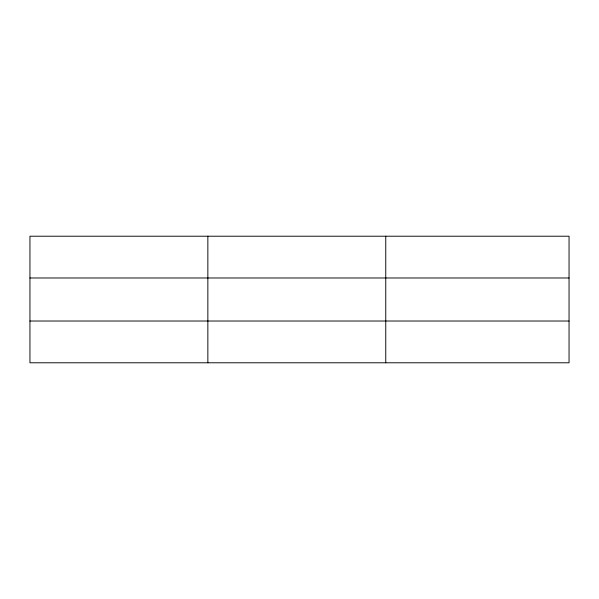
<?xml version="1.0" encoding="UTF-8"?>
<svg xmlns="http://www.w3.org/2000/svg" width="599" height="599" viewBox="0 0 599 599"><rect width="100%" height="100%" fill="white"/><g stroke="black" fill="none" stroke-linecap="round" stroke-linejoin="round"><path stroke-width="0.9" d="M207.853 362.784L207.853 236.216M385.756 362.784L385.756 236.216M569.05 321.019L569.05 362.784L29.95 362.784L29.95 236.216L569.05 236.216L569.05 321.019L29.95 321.019M29.95 277.981L569.05 277.981"/></g></svg>
